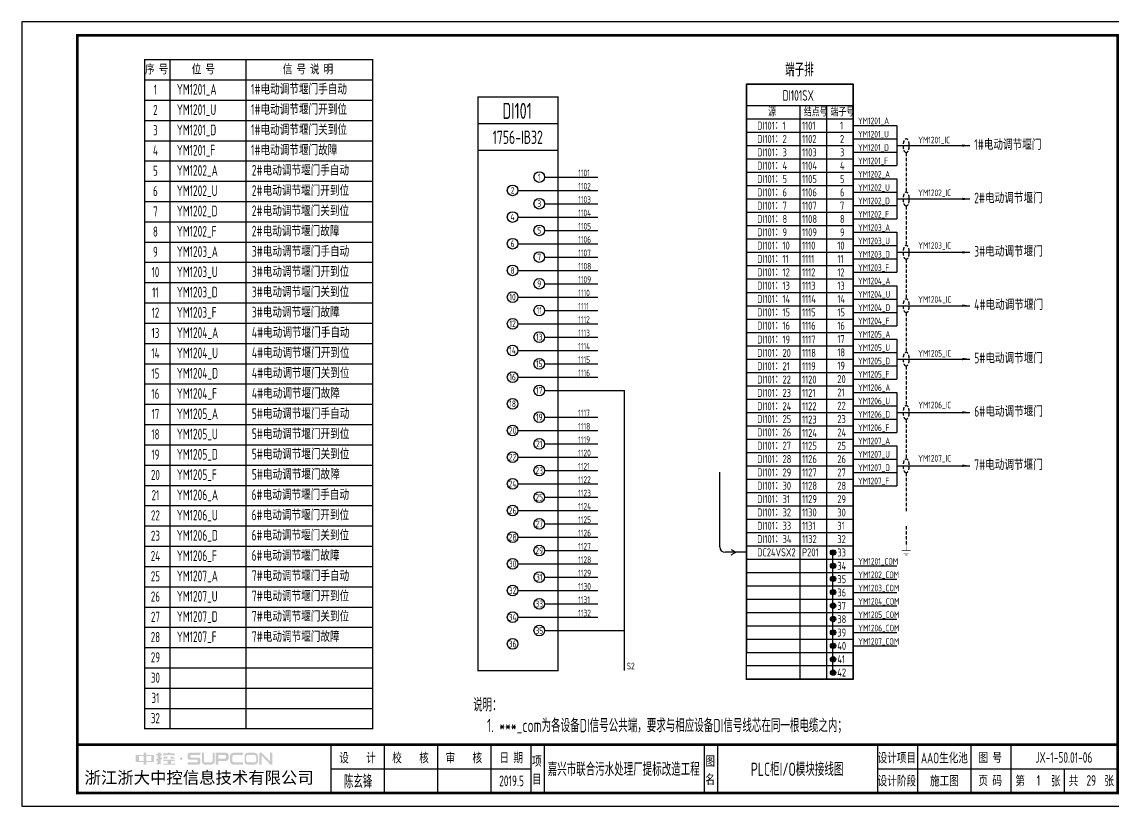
# Model space of a CAD drawing. Header units: millimetres. Extents: x 30557 to 235556, y -116603 to -73383.
# Drawn here: x 38873 to 42964, y -79651 to -76711 of the extents above; entities that cross this region are included whole.
import ezdxf
from ezdxf.enums import TextEntityAlignment as Align

# ---------------------------------------------------------------- set-up
doc = ezdxf.new("R2010")
doc.units = ezdxf.units.MM
doc.linetypes.add('DASHED2', pattern=[0.375, 0.25, -0.125])
doc.layers.add('1', color=3, linetype='Continuous')
doc.layers.add('符号层', color=3, linetype='Continuous')
doc.layers.add('_Drawing', color=7, linetype='Continuous', lineweight=25)
doc.styles.add('supcon', font='sceie.shx', dxfattribs={"width": 0.75, "height": 40, "bigfont": 'sceic.shx'})
doc.styles.add('Title', font='', dxfattribs={"height": 45})
doc.styles.get('Title').set_extended_font_data('SimHei')

# ---------------------------------------------------------------- blocks, each defined once
blk = doc.blocks.new('中控·SUPCON')
at = {"linetype": 'Continuous'}
h = blk.add_hatch(color=2, dxfattribs=at)
h.dxf.hatch_style = 1
h.paths.add_polyline_path([(34, 33), (20, 33), (20, 37), (15, 37), (15, 36), (15, 33), (0, 33), (0, 20), (13, 20), (15, 20), (15, 15), (20, 15), (20, 20), (22, 20), (34, 20)])
h.paths.add_polyline_path([(20, 30), (20, 31), (29, 31), (29, 22), (20, 22)], flags=16)
h.paths.add_polyline_path([(15, 30), (15, 22), (6, 22), (6, 31), (15, 31)], flags=16)
h.paths.add_polyline_path([(47, 32), (49, 32), (49, 35), (47, 35), (47, 37), (41, 37), (41, 35), (38, 35), (38, 32), (41, 32), (41, 25.8), (38, 25), (38, 22), (41, 22.8), (41, 18.3), (39, 17), (39, 15), (47, 16), (47, 24.5), (49, 25), (49, 28), (47, 27.5)])
h.paths.add_polyline_path([(61, 30), (55, 30), (52, 28), (52, 26), (58, 26)])
h.paths.add_polyline_path([(73, 28), (71, 28), (70, 30), (64, 30), (66, 26), (73, 26)])
h.paths.add_polyline_path([(73, 36), (64.6, 36), (64.6, 37), (60.4, 37), (60.4, 36), (52, 36), (52, 32), (56.8, 32), (56.8, 33.1), (68.2, 33.1), (68.2, 32), (73, 32)])
h.paths.add_polyline_path([(66, 22), (73, 22), (73, 24), (52, 24), (52, 22), (60, 22), (60, 17), (52, 17), (52, 15), (74, 15), (74, 17), (66, 17)])
h.paths.add_polyline_path([(82.7, 26.1, 1), (87.6, 26.1, 1)])
h.paths.add_polyline_path([(118, 28), (103.5, 28, -0.414214), (102.5, 29), (102.5, 32, -0.414214), (103.5, 33), (121, 33), (121, 37), (100.5, 37, 0.414214), (97.5, 34), (97.5, 27, 0.414214), (100.5, 24), (115, 24, -0.414214), (116, 23), (116, 20, -0.414214), (115, 19), (97.5, 19), (97.5, 15), (118, 15, 0.414214), (121, 18), (121, 25, 0.414214)])
h.paths.add_polyline_path([(128, 37), (124, 37), (124, 36), (124, 21, 0.414214), (130, 15), (142, 15, 0.414214), (148, 21), (148, 37), (144, 37), (144, 22, -0.414214), (141, 19), (131, 19, -0.414214), (128, 22)])
h.paths.add_polyline_path([(174, 26), (174, 33, 0.414214), (170, 37), (150, 37), (150, 36), (150, 15), (155, 15), (155, 22), (170, 22, 0.414214)])
h.paths.add_polyline_path([(167, 26), (155, 26), (155, 33), (167, 33, -0.414214), (169, 31), (169, 28, -0.414214)], flags=16)
h.paths.add_polyline_path([(201, 19), (185, 19, -0.414214), (181, 23), (181, 29, -0.414214), (185, 33), (201, 33), (201, 37), (183, 37, 0.414214), (177, 31), (177, 21, 0.414214), (183, 15), (201, 15)])
h.paths.add_polyline_path([(229, 21), (229, 31, 0.414214), (223, 37), (210, 37, 0.414214), (204, 31), (204, 21, 0.414214), (210, 15), (223, 15, 0.414214)])
h.paths.add_polyline_path([(207, 23), (207, 29, -0.414214), (211, 33), (222, 33, -0.414214), (226, 29), (226, 23, -0.414214), (222, 19), (211, 19, -0.414214)], flags=16)
h.paths.add_polyline_path([(236, 32.1), (252, 15), (256, 15), (256, 37), (252, 37), (252, 21), (236, 37), (232, 37), (232, 36), (232, 15), (236, 15)])
h = blk.add_hatch(color=2, dxfattribs=at)
h.dxf.hatch_style = 1
h.paths.add_polyline_path([(34, 33), (20, 33), (20, 37), (15, 37), (15, 36), (15, 33), (0, 33), (0, 20), (13, 20), (15, 20), (15, 15), (20, 15), (20, 20), (22, 20), (34, 20)])
h.paths.add_polyline_path([(20, 30), (20, 31), (29, 31), (29, 22), (20, 22)], flags=16)
h.paths.add_polyline_path([(15, 30), (15, 22), (6, 22), (6, 31), (15, 31)], flags=16)
h.paths.add_polyline_path([(47, 32), (49, 32), (49, 35), (47, 35), (47, 37), (41, 37), (41, 35), (38, 35), (38, 32), (41, 32), (41, 25.8), (38, 25), (38, 22), (41, 22.8), (41, 18.3), (39, 17), (39, 15), (47, 16), (47, 24.5), (49, 25), (49, 28), (47, 27.5)])
h.paths.add_polyline_path([(61, 30), (55, 30), (52, 28), (52, 26), (58, 26)])
h.paths.add_polyline_path([(73, 28), (71, 28), (70, 30), (64, 30), (66, 26), (73, 26)])
h.paths.add_polyline_path([(73, 36), (64.6, 36), (64.6, 37), (60.4, 37), (60.4, 36), (52, 36), (52, 32), (56.8, 32), (56.8, 33.1), (68.2, 33.1), (68.2, 32), (73, 32)])
h.paths.add_polyline_path([(66, 22), (73, 22), (73, 24), (52, 24), (52, 22), (60, 22), (60, 17), (52, 17), (52, 15), (74, 15), (74, 17), (66, 17)])
h.paths.add_polyline_path([(82.7, 26.1, 1), (87.6, 26.1, 1)])
h.paths.add_polyline_path([(118, 28), (103.5, 28, -0.414214), (102.5, 29), (102.5, 32, -0.414214), (103.5, 33), (121, 33), (121, 37), (100.5, 37, 0.414214), (97.5, 34), (97.5, 27, 0.414214), (100.5, 24), (115, 24, -0.414214), (116, 23), (116, 20, -0.414214), (115, 19), (97.5, 19), (97.5, 15), (118, 15, 0.414214), (121, 18), (121, 25, 0.414214)])
h.paths.add_polyline_path([(128, 37), (124, 37), (124, 36), (124, 21, 0.414214), (130, 15), (142, 15, 0.414214), (148, 21), (148, 37), (144, 37), (144, 22, -0.414214), (141, 19), (131, 19, -0.414214), (128, 22)])
h.paths.add_polyline_path([(174, 26), (174, 33, 0.414214), (170, 37), (150, 37), (150, 36), (150, 15), (155, 15), (155, 22), (170, 22, 0.414214)])
h.paths.add_polyline_path([(167, 26), (155, 26), (155, 33), (167, 33, -0.414214), (169, 31), (169, 28, -0.414214)], flags=16)
h.paths.add_polyline_path([(201, 19), (185, 19, -0.414214), (181, 23), (181, 29, -0.414214), (185, 33), (201, 33), (201, 37), (183, 37, 0.414214), (177, 31), (177, 21, 0.414214), (183, 15), (201, 15)])
h.paths.add_polyline_path([(229, 21), (229, 31, 0.414214), (223, 37), (210, 37, 0.414214), (204, 31), (204, 21, 0.414214), (210, 15), (223, 15, 0.414214)])
h.paths.add_polyline_path([(207, 23), (207, 29, -0.414214), (211, 33), (222, 33, -0.414214), (226, 29), (226, 23, -0.414214), (222, 19), (211, 19, -0.414214)], flags=16)
h.paths.add_polyline_path([(236, 32.1), (252, 15), (256, 15), (256, 37), (252, 37), (252, 21), (236, 37), (232, 37), (232, 36), (232, 15), (236, 15)])
h = blk.add_hatch(color=2, dxfattribs=at)
h.dxf.hatch_style = 1
h.paths.add_polyline_path([(34, 33), (20, 33), (20, 37), (15, 37), (15, 36), (15, 33), (0, 33), (0, 20), (13, 20), (15, 20), (15, 15), (20, 15), (20, 20), (22, 20), (34, 20)])
h.paths.add_polyline_path([(20, 30), (20, 31), (29, 31), (29, 22), (20, 22)], flags=16)
h.paths.add_polyline_path([(15, 30), (15, 22), (6, 22), (6, 31), (15, 31)], flags=16)
h.paths.add_polyline_path([(47, 32), (49, 32), (49, 35), (47, 35), (47, 37), (41, 37), (41, 35), (38, 35), (38, 32), (41, 32), (41, 25.8), (38, 25), (38, 22), (41, 22.8), (41, 18.3), (39, 17), (39, 15), (47, 16), (47, 24.5), (49, 25), (49, 28), (47, 27.5)])
h.paths.add_polyline_path([(61, 30), (55, 30), (52, 28), (52, 26), (58, 26)])
h.paths.add_polyline_path([(73, 28), (71, 28), (70, 30), (64, 30), (66, 26), (73, 26)])
h.paths.add_polyline_path([(73, 36), (64.6, 36), (64.6, 37), (60.4, 37), (60.4, 36), (52, 36), (52, 32), (56.8, 32), (56.8, 33.1), (68.2, 33.1), (68.2, 32), (73, 32)])
h.paths.add_polyline_path([(66, 22), (73, 22), (73, 24), (52, 24), (52, 22), (60, 22), (60, 17), (52, 17), (52, 15), (74, 15), (74, 17), (66, 17)])
h.paths.add_polyline_path([(82.7, 26.1, 1), (87.6, 26.1, 1)])
h.paths.add_polyline_path([(118, 28), (103.5, 28, -0.414214), (102.5, 29), (102.5, 32, -0.414214), (103.5, 33), (121, 33), (121, 37), (100.5, 37, 0.414214), (97.5, 34), (97.5, 27, 0.414214), (100.5, 24), (115, 24, -0.414214), (116, 23), (116, 20, -0.414214), (115, 19), (97.5, 19), (97.5, 15), (118, 15, 0.414214), (121, 18), (121, 25, 0.414214)])
h.paths.add_polyline_path([(128, 37), (124, 37), (124, 36), (124, 21, 0.414214), (130, 15), (142, 15, 0.414214), (148, 21), (148, 37), (144, 37), (144, 22, -0.414214), (141, 19), (131, 19, -0.414214), (128, 22)])
h.paths.add_polyline_path([(174, 26), (174, 33, 0.414214), (170, 37), (150, 37), (150, 36), (150, 15), (155, 15), (155, 22), (170, 22, 0.414214)])
h.paths.add_polyline_path([(167, 26), (155, 26), (155, 33), (167, 33, -0.414214), (169, 31), (169, 28, -0.414214)], flags=16)
h.paths.add_polyline_path([(201, 19), (185, 19, -0.414214), (181, 23), (181, 29, -0.414214), (185, 33), (201, 33), (201, 37), (183, 37, 0.414214), (177, 31), (177, 21, 0.414214), (183, 15), (201, 15)])
h.paths.add_polyline_path([(229, 21), (229, 31, 0.414214), (223, 37), (210, 37, 0.414214), (204, 31), (204, 21, 0.414214), (210, 15), (223, 15, 0.414214)])
h.paths.add_polyline_path([(207, 23), (207, 29, -0.414214), (211, 33), (222, 33, -0.414214), (226, 29), (226, 23, -0.414214), (222, 19), (211, 19, -0.414214)], flags=16)
h.paths.add_polyline_path([(236, 32.1), (252, 15), (256, 15), (256, 37), (252, 37), (252, 21), (236, 37), (232, 37), (232, 36), (232, 15), (236, 15)])
h = blk.add_hatch(color=2, dxfattribs=at)
h.dxf.hatch_style = 1
h.paths.add_polyline_path([(34, 33), (20, 33), (20, 37), (15, 37), (15, 36), (15, 33), (0, 33), (0, 20), (13, 20), (15, 20), (15, 15), (20, 15), (20, 20), (22, 20), (34, 20)])
h.paths.add_polyline_path([(20, 30), (20, 31), (29, 31), (29, 22), (20, 22)], flags=16)
h.paths.add_polyline_path([(15, 30), (15, 22), (6, 22), (6, 31), (15, 31)], flags=16)
h.paths.add_polyline_path([(47, 32), (49, 32), (49, 35), (47, 35), (47, 37), (41, 37), (41, 35), (38, 35), (38, 32), (41, 32), (41, 25.8), (38, 25), (38, 22), (41, 22.8), (41, 18.3), (39, 17), (39, 15), (47, 16), (47, 24.5), (49, 25), (49, 28), (47, 27.5)])
h.paths.add_polyline_path([(61, 30), (55, 30), (52, 28), (52, 26), (58, 26)])
h.paths.add_polyline_path([(73, 28), (71, 28), (70, 30), (64, 30), (66, 26), (73, 26)])
h.paths.add_polyline_path([(73, 36), (64.6, 36), (64.6, 37), (60.4, 37), (60.4, 36), (52, 36), (52, 32), (56.8, 32), (56.8, 33.1), (68.2, 33.1), (68.2, 32), (73, 32)])
h.paths.add_polyline_path([(66, 22), (73, 22), (73, 24), (52, 24), (52, 22), (60, 22), (60, 17), (52, 17), (52, 15), (74, 15), (74, 17), (66, 17)])
h.paths.add_polyline_path([(82.7, 26.1, 1), (87.6, 26.1, 1)])
h.paths.add_polyline_path([(118, 28), (103.5, 28, -0.414214), (102.5, 29), (102.5, 32, -0.414214), (103.5, 33), (121, 33), (121, 37), (100.5, 37, 0.414214), (97.5, 34), (97.5, 27, 0.414214), (100.5, 24), (115, 24, -0.414214), (116, 23), (116, 20, -0.414214), (115, 19), (97.5, 19), (97.5, 15), (118, 15, 0.414214), (121, 18), (121, 25, 0.414214)])
h.paths.add_polyline_path([(128, 37), (124, 37), (124, 36), (124, 21, 0.414214), (130, 15), (142, 15, 0.414214), (148, 21), (148, 37), (144, 37), (144, 22, -0.414214), (141, 19), (131, 19, -0.414214), (128, 22)])
h.paths.add_polyline_path([(174, 26), (174, 33, 0.414214), (170, 37), (150, 37), (150, 36), (150, 15), (155, 15), (155, 22), (170, 22, 0.414214)])
h.paths.add_polyline_path([(167, 26), (155, 26), (155, 33), (167, 33, -0.414214), (169, 31), (169, 28, -0.414214)], flags=16)
h.paths.add_polyline_path([(201, 19), (185, 19, -0.414214), (181, 23), (181, 29, -0.414214), (185, 33), (201, 33), (201, 37), (183, 37, 0.414214), (177, 31), (177, 21, 0.414214), (183, 15), (201, 15)])
h.paths.add_polyline_path([(229, 21), (229, 31, 0.414214), (223, 37), (210, 37, 0.414214), (204, 31), (204, 21, 0.414214), (210, 15), (223, 15, 0.414214)])
h.paths.add_polyline_path([(207, 23), (207, 29, -0.414214), (211, 33), (222, 33, -0.414214), (226, 29), (226, 23, -0.414214), (222, 19), (211, 19, -0.414214)], flags=16)
h.paths.add_polyline_path([(236, 32.1), (252, 15), (256, 15), (256, 37), (252, 37), (252, 21), (236, 37), (232, 37), (232, 36), (232, 15), (236, 15)])
h = blk.add_hatch(color=2, dxfattribs=at)
h.dxf.hatch_style = 1
h.paths.add_polyline_path([(34, 33), (20, 33), (20, 37), (15, 37), (15, 36), (15, 33), (0, 33), (0, 20), (13, 20), (15, 20), (15, 15), (20, 15), (20, 20), (22, 20), (34, 20)])
h.paths.add_polyline_path([(20, 30), (20, 31), (29, 31), (29, 22), (20, 22)], flags=16)
h.paths.add_polyline_path([(15, 30), (15, 22), (6, 22), (6, 31), (15, 31)], flags=16)
h.paths.add_polyline_path([(47, 32), (49, 32), (49, 35), (47, 35), (47, 37), (41, 37), (41, 35), (38, 35), (38, 32), (41, 32), (41, 25.8), (38, 25), (38, 22), (41, 22.8), (41, 18.3), (39, 17), (39, 15), (47, 16), (47, 24.5), (49, 25), (49, 28), (47, 27.5)])
h.paths.add_polyline_path([(61, 30), (55, 30), (52, 28), (52, 26), (58, 26)])
h.paths.add_polyline_path([(73, 28), (71, 28), (70, 30), (64, 30), (66, 26), (73, 26)])
h.paths.add_polyline_path([(73, 36), (64.6, 36), (64.6, 37), (60.4, 37), (60.4, 36), (52, 36), (52, 32), (56.8, 32), (56.8, 33.1), (68.2, 33.1), (68.2, 32), (73, 32)])
h.paths.add_polyline_path([(66, 22), (73, 22), (73, 24), (52, 24), (52, 22), (60, 22), (60, 17), (52, 17), (52, 15), (74, 15), (74, 17), (66, 17)])
h.paths.add_polyline_path([(82.7, 26.1, 1), (87.6, 26.1, 1)])
h.paths.add_polyline_path([(118, 28), (103.5, 28, -0.414214), (102.5, 29), (102.5, 32, -0.414214), (103.5, 33), (121, 33), (121, 37), (100.5, 37, 0.414214), (97.5, 34), (97.5, 27, 0.414214), (100.5, 24), (115, 24, -0.414214), (116, 23), (116, 20, -0.414214), (115, 19), (97.5, 19), (97.5, 15), (118, 15, 0.414214), (121, 18), (121, 25, 0.414214)])
h.paths.add_polyline_path([(128, 37), (124, 37), (124, 36), (124, 21, 0.414214), (130, 15), (142, 15, 0.414214), (148, 21), (148, 37), (144, 37), (144, 22, -0.414214), (141, 19), (131, 19, -0.414214), (128, 22)])
h.paths.add_polyline_path([(174, 26), (174, 33, 0.414214), (170, 37), (150, 37), (150, 36), (150, 15), (155, 15), (155, 22), (170, 22, 0.414214)])
h.paths.add_polyline_path([(167, 26), (155, 26), (155, 33), (167, 33, -0.414214), (169, 31), (169, 28, -0.414214)], flags=16)
h.paths.add_polyline_path([(201, 19), (185, 19, -0.414214), (181, 23), (181, 29, -0.414214), (185, 33), (201, 33), (201, 37), (183, 37, 0.414214), (177, 31), (177, 21, 0.414214), (183, 15), (201, 15)])
h.paths.add_polyline_path([(229, 21), (229, 31, 0.414214), (223, 37), (210, 37, 0.414214), (204, 31), (204, 21, 0.414214), (210, 15), (223, 15, 0.414214)])
h.paths.add_polyline_path([(207, 23), (207, 29, -0.414214), (211, 33), (222, 33, -0.414214), (226, 29), (226, 23, -0.414214), (222, 19), (211, 19, -0.414214)], flags=16)
h.paths.add_polyline_path([(236, 32.1), (252, 15), (256, 15), (256, 37), (252, 37), (252, 21), (236, 37), (232, 37), (232, 36), (232, 15), (236, 15)])
h = blk.add_hatch(color=2, dxfattribs=at)
h.dxf.hatch_style = 1
h.paths.add_polyline_path([(34, 33), (20, 33), (20, 37), (15, 37), (15, 36), (15, 33), (0, 33), (0, 20), (13, 20), (15, 20), (15, 15), (20, 15), (20, 20), (22, 20), (34, 20)])
h.paths.add_polyline_path([(20, 30), (20, 31), (29, 31), (29, 22), (20, 22)], flags=16)
h.paths.add_polyline_path([(15, 30), (15, 22), (6, 22), (6, 31), (15, 31)], flags=16)
h.paths.add_polyline_path([(47, 32), (49, 32), (49, 35), (47, 35), (47, 37), (41, 37), (41, 35), (38, 35), (38, 32), (41, 32), (41, 25.8), (38, 25), (38, 22), (41, 22.8), (41, 18.3), (39, 17), (39, 15), (47, 16), (47, 24.5), (49, 25), (49, 28), (47, 27.5)])
h.paths.add_polyline_path([(61, 30), (55, 30), (52, 28), (52, 26), (58, 26)])
h.paths.add_polyline_path([(73, 28), (71, 28), (70, 30), (64, 30), (66, 26), (73, 26)])
h.paths.add_polyline_path([(73, 36), (64.6, 36), (64.6, 37), (60.4, 37), (60.4, 36), (52, 36), (52, 32), (56.8, 32), (56.8, 33.1), (68.2, 33.1), (68.2, 32), (73, 32)])
h.paths.add_polyline_path([(66, 22), (73, 22), (73, 24), (52, 24), (52, 22), (60, 22), (60, 17), (52, 17), (52, 15), (74, 15), (74, 17), (66, 17)])
h.paths.add_polyline_path([(82.7, 26.1, 1), (87.6, 26.1, 1)])
h.paths.add_polyline_path([(118, 28), (103.5, 28, -0.414214), (102.5, 29), (102.5, 32, -0.414214), (103.5, 33), (121, 33), (121, 37), (100.5, 37, 0.414214), (97.5, 34), (97.5, 27, 0.414214), (100.5, 24), (115, 24, -0.414214), (116, 23), (116, 20, -0.414214), (115, 19), (97.5, 19), (97.5, 15), (118, 15, 0.414214), (121, 18), (121, 25, 0.414214)])
h.paths.add_polyline_path([(128, 37), (124, 37), (124, 36), (124, 21, 0.414214), (130, 15), (142, 15, 0.414214), (148, 21), (148, 37), (144, 37), (144, 22, -0.414214), (141, 19), (131, 19, -0.414214), (128, 22)])
h.paths.add_polyline_path([(174, 26), (174, 33, 0.414214), (170, 37), (150, 37), (150, 36), (150, 15), (155, 15), (155, 22), (170, 22, 0.414214)])
h.paths.add_polyline_path([(167, 26), (155, 26), (155, 33), (167, 33, -0.414214), (169, 31), (169, 28, -0.414214)], flags=16)
h.paths.add_polyline_path([(201, 19), (185, 19, -0.414214), (181, 23), (181, 29, -0.414214), (185, 33), (201, 33), (201, 37), (183, 37, 0.414214), (177, 31), (177, 21, 0.414214), (183, 15), (201, 15)])
h.paths.add_polyline_path([(229, 21), (229, 31, 0.414214), (223, 37), (210, 37, 0.414214), (204, 31), (204, 21, 0.414214), (210, 15), (223, 15, 0.414214)])
h.paths.add_polyline_path([(207, 23), (207, 29, -0.414214), (211, 33), (222, 33, -0.414214), (226, 29), (226, 23, -0.414214), (222, 19), (211, 19, -0.414214)], flags=16)
h.paths.add_polyline_path([(236, 32.1), (252, 15), (256, 15), (256, 37), (252, 37), (252, 21), (236, 37), (232, 37), (232, 36), (232, 15), (236, 15)])
blk = doc.blocks.new('supcon图框')
at = {"linetype": 'Continuous'}
for p, q in [((6145.7, 4361.7), (1987.7, 4361.7)), ((1987.7, 4361.7), (1987.7, 1421.7)), ((1987.7, 1421.7), (6145.7, 1421.7))]:
    blk.add_line(p, q, dxfattribs=at)
for p, q in [((3145.7, 1651.7), (3145.7, 1471.7)), ((3345.7, 1651.7), (3345.7, 1471.7)), ((3545.7, 1651.7), (3545.7, 1471.7)), ((3745.7, 1651.7), (3745.7, 1471.7)), ((3895.7, 1651.7), (3895.7, 1471.7)), ((3945.7, 1651.7), (3945.7, 1471.7)), ((4545.7, 1651.7), (4545.7, 1471.7)), ((4595.7, 1651.7), (4595.7, 1471.7)), ((5195.7, 1651.7), (5195.7, 1471.7)), ((5345.7, 1651.7), (5345.7, 1471.7)), ((5545.7, 1651.7), (5545.7, 1471.7)), ((5695.7, 1651.7), (5695.7, 1471.7)), ((3145.7, 1561.7), (3895.7, 1561.7)), ((5195.7, 1561.7), (6095.7, 1561.7)), ((5895.7, 1561.7), (5895.7, 1471.7))]:
    blk.add_line(p, q)
at = {"linetype": 'Continuous', "const_width": 10}
blk.add_lwpolyline([(2195.7, 4311.7), (6095.7, 4311.7), (6095.7, 1471.7), (2195.7, 1471.7)], close=True, dxfattribs=at)
blk.add_lwpolyline([(2195.7, 1651.7), (6095.7, 1651.7)], dxfattribs=at)
at = {"linetype": 'Continuous', "xscale": 2, "yscale": 2, "zscale": 2}
blk.add_blockref('中控·SUPCON', (2414.6, 1547.7), dxfattribs=at)
at = {"style": 'supcon', "width": 0.75}
for s, p in [('设    计', (3246.2, 1604.2)), ('校    核', (3444.8, 1604.2)), ('审    核', (3644.5, 1604.2)), ('日 期', (3822.5, 1604.2)), ('项', (3918.2, 1590.7)), ('图', (4568.2, 1590.7)), ('设计项目', (5268, 1604.2)), ('图 号', (5618, 1604.2)), ('目', (3918.2, 1522.9)), ('名', (4568.2, 1522.9)), ('设计阶段', (5268, 1518.1)), ('施工图', (5446.5, 1518.1)), ('页 码', (5618, 1518.1)), ('第      张', (5797, 1518.1)), ('共      张', (5997, 1518.1))]:
    blk.add_text(s, height=40, dxfattribs=at).set_placement(p, align=Align.MIDDLE)
at = {"style": 'Title'}
blk.add_text('浙江浙大中控信息技术有限公司', height=45, dxfattribs=at).set_placement((2222.8, 1506.2))
blk = doc.blocks.new('DI端子_42')
at = {"lineweight": -3}
h = blk.add_hatch(color=256, dxfattribs=at)
h.dxf.hatch_style = 1
h.paths.add_polyline_path([(10680.5, 453.6, 1), (10660.5, 453.6, 1)])
h = blk.add_hatch(color=256, dxfattribs=at)
h.dxf.hatch_style = 1
h.paths.add_polyline_path([(10680.5, 403.6, 1), (10660.5, 403.6, 1)])
h = blk.add_hatch(color=256, dxfattribs=at)
h.dxf.hatch_style = 1
h.paths.add_polyline_path([(10680.5, 354.9, 1), (10660.5, 354.9, 1)])
h = blk.add_hatch(color=256, dxfattribs=at)
h.dxf.hatch_style = 1
h.paths.add_polyline_path([(10680.5, 304.9, 1), (10660.5, 304.9, 1)])
h = blk.add_hatch(color=256, dxfattribs=at)
h.dxf.hatch_style = 1
h.paths.add_polyline_path([(10680.5, 254.2, 1), (10660.5, 254.2, 1)])
h = blk.add_hatch(color=256, dxfattribs=at)
h.dxf.hatch_style = 1
h.paths.add_polyline_path([(10680.5, 204.2, 1), (10660.5, 204.2, 1)])
h = blk.add_hatch(color=256, dxfattribs=at)
h.dxf.hatch_style = 1
h.paths.add_polyline_path([(10680.5, 153.8, 1), (10660.5, 153.8, 1)])
h = blk.add_hatch(color=256, dxfattribs=at)
h.dxf.hatch_style = 1
h.paths.add_polyline_path([(10680.5, 103.8, 1), (10660.5, 103.8, 1)])
h = blk.add_hatch(color=256, dxfattribs=at)
h.dxf.hatch_style = 1
h.paths.add_polyline_path([(10680.5, 53.5, 1), (10660.5, 53.5, 1)])
h = blk.add_hatch(color=256, dxfattribs=at)
h.dxf.hatch_style = 1
h.paths.add_polyline_path([(10680.5, 3.5, 1), (10660.5, 3.5, 1)])
for p, q in [((10345.5, 2208.8), (10345.5, 78.8)), ((10745.5, 2208.8), (10345.5, 2208.8)), ((10745.5, 78.8), (10745.5, 2208.8)), ((10545.5, 2128.8), (10545.5, 78.8)), ((10645.5, 2128.8), (10645.5, 78.8)), ((10345.5, 2078.8), (10745.5, 2078.8)), ((10345.5, 2028.8), (10745.5, 2028.8)), ((10345.5, 1978.8), (10745.5, 1978.8)), ((10345.5, 1928.8), (10745.5, 1928.8)), ((10345.5, 1878.8), (10745.5, 1878.8)), ((10345.5, 1828.8), (10745.5, 1828.8)), ((10345.5, 1778.8), (10745.5, 1778.8)), ((10345.5, 1728.8), (10745.5, 1728.8)), ((10345.5, 1678.8), (10745.5, 1678.8)), ((10345.5, 1628.8), (10745.5, 1628.8)), ((10345.5, 1578.8), (10745.5, 1578.8)), ((10345.5, 1528.8), (10745.5, 1528.8)), ((10345.5, 1478.8), (10745.5, 1478.8)), ((10345.5, 1428.8), (10745.5, 1428.8)), ((10345.5, 1378.8), (10745.5, 1378.8)), ((10345.5, 1328.8), (10745.5, 1328.8)), ((10345.5, 1278.8), (10745.5, 1278.8)), ((10345.5, 1228.8), (10745.5, 1228.8)), ((10345.5, 1178.8), (10745.5, 1178.8)), ((10345.5, 1128.8), (10745.5, 1128.8)), ((10345.5, 1078.8), (10745.5, 1078.8)), ((10345.5, 1028.8), (10745.5, 1028.8)), ((10345.5, 978.8), (10745.5, 978.8)), ((10345.5, 928.8), (10745.5, 928.8)), ((10345.5, 878.8), (10745.5, 878.8)), ((10345.5, 828.8), (10745.5, 828.8)), ((10345.5, 778.8), (10745.5, 778.8)), ((10345.5, 728.8), (10745.5, 728.8)), ((10345.5, 678.8), (10745.5, 678.8)), ((10345.5, 628.8), (10745.5, 628.8)), ((10345.5, 578.8), (10745.5, 578.8)), ((10345.5, 528.8), (10745.5, 528.8)), ((10345.5, 478.8), (10745.5, 478.8)), ((10345.5, 428.8), (10745.5, 428.8)), ((10345.5, 378.8), (10745.5, 378.8)), ((10345.5, 328.8), (10745.5, 328.8)), ((10345.5, 278.8), (10745.5, 278.8)), ((10345.5, 228.8), (10745.5, 228.8)), ((10345.5, 178.8), (10745.5, 178.8)), ((10345.5, 128.8), (10745.5, 128.8))]:
    blk.add_line(p, q, dxfattribs=at)
for p, q in [((10345.5, 2208.8), (10745.5, 2208.8)), ((10345.5, -21.2), (10345.5, 2208.8)), ((10745.5, 2208.8), (10745.5, -21.2)), ((10670, 2.9), (10670, 454.3)), ((10345.5, 78.8), (10745.5, 78.8)), ((10345.5, 28.8), (10345.5, 78.8)), ((10545.5, 78.8), (10545.5, -21.2)), ((10645.5, 78.8), (10645.5, -21.2)), ((10745.5, 78.8), (10745.5, 28.8)), ((10745.5, 28.8), (10345.5, 28.8)), ((10345.5, -21.2), (10345.5, 28.8)), ((10745.5, 28.8), (10745.5, -21.2)), ((10745.5, -21.2), (10345.5, -21.2)), ((10745.5, -21.2), (10345.5, -21.2))]:
    blk.add_line(p, q)
at = {"const_width": 5}
blk.add_lwpolyline([(10345.5, 2208.8), (10745.5, 2208.8), (10745.5, -21.2), (10345.5, -21.2), (10345.5, 2208.8)], dxfattribs=at)
at = {"lineweight": -3, "const_width": 5}
blk.add_lwpolyline([(10345.5, 2128.8), (10745.5, 2128.8)], dxfattribs=at)
at = {"lineweight": -3}
for centre in [(10670.5, 453.6), (10670.5, 403.6), (10670.5, 354.9), (10670.5, 304.9), (10670.5, 254.2), (10670.5, 204.2), (10670.5, 153.8), (10670.5, 103.8), (10670.5, 53.5), (10670.5, 3.5)]:
    blk.add_circle(centre, 10, dxfattribs=at)
at = {"color": 7, "style": 'supcon', "width": 0.75}
for s, p in [('源', (10427.3, 2088.6)), ('结点号', (10561.2, 2088.6)), ('端子号', (10661.2, 2088.6)), ('1', (10696.4, 2038.6)), ('2', (10696.4, 1988.6)), ('3', (10696.4, 1938.6)), ('4', (10696.4, 1888.6)), ('5', (10696.4, 1838.6)), ('6', (10696.4, 1788.6)), ('7', (10696.4, 1738.6)), ('8', (10696.4, 1688.6)), ('9', (10696.4, 1638.6)), ('10', (10686.4, 1588.6)), ('11', (10686.4, 1538.6)), ('12', (10686.4, 1488.6)), ('13', (10686.4, 1438.6)), ('14', (10686.4, 1388.6)), ('15', (10686.4, 1338.6)), ('16', (10686.4, 1288.6)), ('17', (10686.4, 1238.6)), ('18', (10686.4, 1188.6)), ('19', (10686.4, 1138.6)), ('20', (10686.4, 1088.6)), ('21', (10686.4, 1038.6)), ('22', (10686.4, 988.6)), ('23', (10686.4, 938.6)), ('24', (10686.4, 888.6)), ('25', (10686.4, 838.6)), ('26', (10686.4, 788.6)), ('27', (10686.4, 738.6)), ('28', (10686.4, 688.6)), ('29', (10686.4, 638.6)), ('30', (10686.4, 588.6)), ('31', (10686.4, 538.6)), ('32', (10686.4, 488.6)), ('33', (10686.4, 438.6)), ('34', (10686.4, 388.6)), ('35', (10686.4, 338.6)), ('36', (10686.4, 288.6)), ('37', (10686.4, 238.6)), ('38', (10686.4, 188.6)), ('39', (10686.4, 138.6)), ('40', (10686.4, 88.6)), ('41', (10686.4, 38.6)), ('42', (10686.4, -11.2))]:
    blk.add_text(s, height=30, dxfattribs=at).set_placement(p)
blk = doc.blocks.new('1756-IB32')
at = {"linetype": 'Continuous'}
for p, q in [((13409.3, 32239.5), (13609.3, 32239.5)), ((13309.3, 32189.5), (13609.3, 32189.5)), ((13409.3, 32139.5), (13609.3, 32139.5)), ((13309.3, 32089.5), (13609.3, 32089.5)), ((13409.3, 32039.5), (13609.3, 32039.5)), ((13309.3, 31989.5), (13609.3, 31989.5)), ((13409.3, 31939.5), (13609.3, 31939.5)), ((13309.3, 31889.5), (13609.3, 31889.5)), ((13409.3, 31839.5), (13609.3, 31839.5)), ((13309.3, 31789.5), (13609.3, 31789.5)), ((13409.3, 31739.5), (13609.3, 31739.5)), ((13309.3, 31689.5), (13609.3, 31689.5)), ((13409.3, 31639.5), (13609.3, 31639.5)), ((13309.3, 31589.5), (13609.3, 31589.5)), ((13409.3, 31539.5), (13609.3, 31539.5)), ((13309.3, 31489.5), (13609.3, 31489.5)), ((13409.3, 31339.5), (13609.3, 31339.5)), ((13309.3, 31289.5), (13609.3, 31289.5)), ((13409.3, 31239.5), (13609.3, 31239.5)), ((13309.3, 31189.5), (13609.3, 31189.5)), ((13409.3, 31139.5), (13609.3, 31139.5)), ((13309.3, 31089.5), (13609.3, 31089.5)), ((13409.3, 31039.5), (13609.3, 31039.5)), ((13309.3, 30989.5), (13609.3, 30989.5)), ((13409.3, 30939.5), (13609.3, 30939.5)), ((13309.3, 30889.5), (13609.3, 30889.5)), ((13409.3, 30839.5), (13609.3, 30839.5)), ((13309.3, 30789.5), (13609.3, 30789.5)), ((13409.3, 30739.5), (13609.3, 30739.5)), ((13309.3, 30689.5), (13609.3, 30689.5)), ((13409.3, 30639.5), (13609.3, 30639.5)), ((13309.3, 30589.5), (13609.3, 30589.5))]:
    blk.add_line(p, q, dxfattribs=at)
at = {"color": 5, "linetype": 'Continuous'}
for p, q in [((13409.3, 31439.5), (13709.3, 31439.5)), ((13709.3, 30389.5), (13709.3, 31439.5)), ((13409.3, 30539.5), (13709.3, 30539.5))]:
    blk.add_line(p, q, dxfattribs=at)
at = {"linetype": 'Continuous', "const_width": 5}
blk.add_lwpolyline([(13159.3, 32539.5), (13459.3, 32539.5), (13459.3, 30389.5), (13159.3, 30389.5)], close=True, dxfattribs=at)
for points in [[(13159.3, 32439.5), (13459.3, 32439.5)], [(13159.3, 32339.5), (13459.3, 32339.5)]]:
    blk.add_lwpolyline(points, dxfattribs=at)
at = {"lineweight": -3}
for centre in [(13389.3, 32239.5), (13289.3, 32189.5), (13389.3, 32139.5), (13289.3, 32089.5), (13389.3, 32039.5), (13289.3, 31989.5), (13389.3, 31939.5), (13289.3, 31889.5), (13389.3, 31839.5), (13289.3, 31789.5), (13389.3, 31739.5), (13289.3, 31689.5), (13389.3, 31639.5), (13289.3, 31589.5), (13389.3, 31539.5), (13289.3, 31489.5), (13389.3, 31439.5), (13289.3, 31389.5), (13389.3, 31339.5), (13289.3, 31289.5), (13389.3, 31239.5), (13289.3, 31189.5), (13389.3, 31139.5), (13289.3, 31089.5), (13389.3, 31039.5), (13289.3, 30989.5), (13389.3, 30939.5), (13289.3, 30889.5), (13389.3, 30839.5), (13289.3, 30789.5), (13389.3, 30739.5), (13289.3, 30689.5), (13389.3, 30639.5), (13289.3, 30589.5), (13389.3, 30539.5), (13289.3, 30489.5)]:
    blk.add_circle(centre, 20, dxfattribs=at)
at = {"color": 7, "style": 'supcon', "width": 0.75}
blk.add_text('1756-IB32', height=50, dxfattribs=at).set_placement((13308.4, 32388.6), align=Align.MIDDLE)
at = {"style": 'supcon', "width": 0.75}
for s, p in [('1', (13389.1, 32239.5)), ('2', (13289.1, 32189.5)), ('3', (13389.1, 32139.5)), ('4', (13289.1, 32089.5)), ('5', (13389.1, 32039.5)), ('6', (13289.1, 31989.5)), ('7', (13389.1, 31939.5)), ('8', (13289.1, 31889.5)), ('9', (13389.1, 31839.5)), ('10', (13289.1, 31789.5)), ('11', (13389.1, 31739.5)), ('12', (13289.1, 31689.5)), ('13', (13389.1, 31639.5)), ('14', (13289.1, 31589.5)), ('15', (13389.1, 31539.5)), ('16', (13289.1, 31489.5)), ('17', (13389.1, 31439.5)), ('18', (13289.1, 31389.5)), ('19', (13389.1, 31339.5)), ('20', (13289.1, 31289.5)), ('21', (13389.1, 31239.5)), ('22', (13289.1, 31189.5)), ('23', (13389.1, 31139.5)), ('24', (13289.1, 31089.5)), ('25', (13389.1, 31039.5)), ('26', (13289.1, 30989.5)), ('27', (13389.1, 30939.5)), ('28', (13289.1, 30889.5)), ('29', (13389.1, 30839.5)), ('30', (13289.1, 30789.5)), ('31', (13389.1, 30739.5)), ('32', (13289.1, 30689.5)), ('33', (13389.1, 30639.5)), ('34', (13289.1, 30589.5)), ('35', (13389.1, 30539.5)), ('36', (13289.1, 30489.5))]:
    blk.add_text(s, height=25, dxfattribs=at).set_placement(p, align=Align.MIDDLE)

msp = doc.modelspace()

# ---------------------------------------------------------------- linework, layer by layer
at = {"lineweight": -3}
for p, q in [((39428.1, -76852.3), (39428.1, -77612.3)), ((39713.1, -76852.3), (39713.1, -77612.3)), ((39333.1, -76928.3), (40188.1, -76928.3)), ((39333.1, -77004.3), (40188.1, -77004.3)), ((39333.1, -77080.3), (40188.1, -77080.3)), ((39333.1, -77156.3), (40188.1, -77156.3)), ((39333.1, -77232.3), (40188.1, -77232.3)), ((39333.1, -77308.3), (40188.1, -77308.3)), ((39333.1, -77384.3), (40188.1, -77384.3)), ((39333.1, -77460.3), (40188.1, -77460.3)), ((39333.1, -77536.3), (40188.1, -77536.3)), ((39333.1, -77612.3), (40188.1, -77612.3)), ((39428.1, -77612.3), (39428.1, -79360.3)), ((39713.1, -77612.3), (39713.1, -79360.3)), ((39333.1, -77688.3), (40188.1, -77688.3)), ((39333.1, -77764.3), (40188.1, -77764.3)), ((39333.1, -77840.3), (40188.1, -77840.3)), ((39333.1, -77916.3), (40188.1, -77916.3)), ((39333.1, -77992.3), (40188.1, -77992.3)), ((39333.1, -78068.3), (40188.1, -78068.3)), ((39333.1, -78144.3), (40188.1, -78144.3)), ((39333.1, -78220.3), (40188.1, -78220.3)), ((39333.1, -78296.3), (40188.1, -78296.3)), ((39333.1, -78372.3), (40188.1, -78372.3)), ((39333.1, -78448.3), (40188.1, -78448.3)), ((39333.1, -78524.3), (40188.1, -78524.3)), ((39333.1, -78600.3), (40188.1, -78600.3)), ((39333.1, -78676.3), (40188.1, -78676.3)), ((39333.1, -78752.3), (40188.1, -78752.3)), ((39333.1, -78828.3), (40188.1, -78828.3)), ((39333.1, -78904.3), (40188.1, -78904.3)), ((39333.1, -78980.3), (40188.1, -78980.3)), ((39333.1, -79056.3), (40188.1, -79056.3)), ((39333.1, -79132.3), (40188.1, -79132.3)), ((39333.1, -79208.3), (40188.1, -79208.3)), ((39333.1, -79284.3), (40188.1, -79284.3)), ((39333.1, -79360.3), (40188.1, -79360.3))]:
    msp.add_line(p, q, dxfattribs=at)
for p, q in [((41989.3, -77099.8), (42153.5, -77099.8)), ((42153.5, -77099.8), (42153.5, -77249.8)), ((41989.3, -77149.8), (42153.5, -77149.8)), ((41989.3, -77199.8), (42153.5, -77199.8)), ((42153.5, -77174.8), (42427, -77174.8)), ((41989.3, -77249.8), (42153.5, -77249.8)), ((41989.3, -77299.8), (42153.5, -77299.8)), ((42153.5, -77299.8), (42153.5, -77449.8)), ((41989.3, -77349.8), (42153.5, -77349.8)), ((41989.3, -77399.8), (42153.5, -77399.8)), ((42153.5, -77374.8), (42427, -77374.8)), ((41989.3, -77449.8), (42153.5, -77449.8)), ((41989.3, -77499.8), (42153.5, -77499.8)), ((42153.5, -77499.8), (42153.5, -77649.8)), ((41989.3, -77549.8), (42153.5, -77549.8)), ((41989.3, -77599.8), (42153.5, -77599.8)), ((42153.5, -77574.8), (42427, -77574.8)), ((41989.3, -77649.8), (42153.5, -77649.8)), ((41989.3, -77699.8), (42153.5, -77699.8)), ((42153.5, -77699.8), (42153.5, -77849.8)), ((41989.3, -77749.8), (42153.5, -77749.8)), ((42153.5, -77774.8), (42427, -77774.8)), ((41989.3, -77799.8), (42153.5, -77799.8)), ((41989.3, -77849.8), (42153.5, -77849.8)), ((41989.3, -77899.8), (42153.5, -77899.8)), ((42153.5, -77899.8), (42153.5, -78049.8)), ((41989.3, -77949.8), (42153.5, -77949.8)), ((42153.5, -77974.8), (42427, -77974.8)), ((41989.3, -77999.8), (42153.5, -77999.8)), ((41989.3, -78049.8), (42153.5, -78049.8)), ((41989.3, -78099.8), (42153.5, -78099.8)), ((42153.5, -78099.8), (42153.5, -78249.8)), ((41989.3, -78149.8), (42153.5, -78149.8)), ((42153.5, -78174.8), (42427, -78174.8)), ((41989.3, -78199.8), (42153.5, -78199.8)), ((41989.3, -78249.8), (42153.5, -78249.8)), ((41989.3, -78299.8), (42153.5, -78299.8)), ((42153.5, -78299.8), (42153.5, -78449.8)), ((41989.3, -78349.8), (42153.5, -78349.8)), ((42153.5, -78374.8), (42427, -78374.8)), ((41989.3, -78399.8), (42153.5, -78399.8)), ((41989.3, -78449.8), (42153.5, -78449.8)), ((41989.3, -78749.8), (42153.5, -78749.8)), ((41989.3, -78799.8), (42153.5, -78799.8)), ((41989.3, -78849.8), (42153.5, -78849.8)), ((41989.3, -78899.8), (42153.5, -78899.8)), ((41989.3, -78949.8), (42153.5, -78949.8)), ((41989.3, -78999.8), (42153.5, -78999.8)), ((41989.3, -79049.8), (42153.5, -79049.8))]:
    msp.add_line(p, q)
at = {"color": 0, "linetype": 'DASHED2', "ltscale": 50}
for p, q in [((42188.2, -77201.4), (42188.2, -77348.5)), ((42188.2, -77401.4), (42188.2, -77548.5)), ((42188.2, -77601.4), (42188.2, -77748.5)), ((42188.2, -77801.4), (42188.2, -77948.5)), ((42188.2, -78001.4), (42188.2, -78148.5)), ((42188.2, -78201.4), (42188.2, -78348.5)), ((42188.2, -78401.4), (42188.2, -78548.5)), ((42188.2, -78601.4), (42188.2, -78671.9))]:
    msp.add_line(p, q, dxfattribs=at)
at = {"color": 37, "linetype": 'Continuous'}
for p, q in [((41489.3, -78679.1), (41489.3, -78399.1)), ((41589.3, -78699.1), (41509.3, -78699.1)), ((41531.9, -78689.1), (41549.3, -78699.1)), ((41531.9, -78709.1), (41549.3, -78699.1))]:
    msp.add_line(p, q, dxfattribs=at)
at = {"lineweight": -3, "const_width": 4.75}
msp.add_lwpolyline([(39333.1, -76852.3), (39333.1, -79360.3), (40188.1, -79360.3), (40188.1, -76852.3)], close=True, dxfattribs=at)
for points in [[(42427, -77174.8, 0, 9, 0), (42399.3, -77174.8, 9, 9, 0)], [(42427, -77374.8, 0, 9, 0), (42399.3, -77374.8, 9, 9, 0)], [(42427, -77574.8, 0, 9, 0), (42399.3, -77574.8, 9, 9, 0)], [(42427, -77774.8, 0, 9, 0), (42399.3, -77774.8, 9, 9, 0)], [(42427, -77974.8, 0, 9, 0), (42399.3, -77974.8, 9, 9, 0)], [(42427, -78174.8, 0, 9, 0), (42399.3, -78174.8, 9, 9, 0)], [(42427, -78374.8, 0, 9, 0), (42399.3, -78374.8, 9, 9, 0)]]:
    msp.add_lwpolyline(points, format="xyseb")
at = {"color": 37, "linetype": 'Continuous'}
msp.add_arc((41509.3, -78679.1), 20, 180, 270, dxfattribs=at)
at = {"color": 0, "linetype": 'DASHED2', "ltscale": 50}
for centre in [(42188.2, -77174.9), (42188.2, -77374.9), (42188.2, -77574.9), (42188.2, -77774.9), (42188.2, -77974.9), (42188.2, -78174.9), (42188.2, -78374.9)]:
    msp.add_ellipse(centre, major_axis=(0, -26.4), ratio=0.394838, dxfattribs=at)
at = {"layer": '1', "color": 0, "const_width": 1.62}
for points in [[(42188.2, -78671.9), (42188.2, -78693)], [(42171.1, -78693), (42205.2, -78693)], [(42179.2, -78702.5), (42197.6, -78702.5)], [(42184.9, -78709.5), (42192, -78709.5)]]:
    msp.add_lwpolyline(points, dxfattribs=at)

# ---------------------------------------------------------------- block references
for name, p in [('supcon图框', (36885.2, -81072.6)), ('DI端子_42', (31243.7, -79153.6))]:
    msp.add_blockref(name, p)
at = {"color": 1}
msp.add_blockref('1756-IB32', (27423.5, -109532.1), dxfattribs=at)

# ---------------------------------------------------------------- texts
at = {"style": 'supcon', "width": 0.75}
for s, p in [('序 号', (39378.2, -76908)), ('位 号', (39553.3, -76908)), ('信 号 说 明', (39945.7, -76908)), ('1', (39373.7, -76984)), ('2', (39373.7, -77060)), ('3', (39373.7, -77136)), ('4', (39373.7, -77212)), ('5', (39373.7, -77288)), ('6', (39373.7, -77364)), ('7', (39373.7, -77440)), ('8', (39373.7, -77516)), ('9', (39373.7, -77592)), ('10', (39373.7, -77668)), ('11', (39373.7, -77744)), ('12', (39373.7, -77820)), ('13', (39373.7, -77896)), ('14', (39373.7, -77972)), ('15', (39373.7, -78048)), ('16', (39373.7, -78124)), ('17', (39373.7, -78200)), ('18', (39373.7, -78276)), ('19', (39373.7, -78352)), ('20', (39373.7, -78428)), ('21', (39373.7, -78504)), ('22', (39373.7, -78580)), ('23', (39373.7, -78656)), ('24', (39373.7, -78732)), ('25', (39373.7, -78808)), ('26', (39373.7, -78884)), ('27', (39373.7, -78960)), ('28', (39373.7, -79036)), ('29', (39373.7, -79112)), ('30', (39373.7, -79188)), ('31', (39373.7, -79264)), ('32', (39373.7, -79340))]:
    msp.add_text(s, height=38, dxfattribs=at).set_placement(p, align=Align.CENTER)
at = {"linetype": 'Continuous', "style": 'supcon', "width": 0.75}
for s, height, p in [('YM1201_A', 40, (39453.8, -76983.9)), ('1#电动调节堰门手自动', 40, (39732, -76983.1)), ('YM1201_U', 40, (39453.8, -77059.9)), ('1#电动调节堰门开到位', 40, (39732, -77059.1)), ('YM1201_A', 25, (42007.6, -77094.5)), ('YM1201_D', 40, (39453.8, -77135.9)), ('1#电动调节堰门关到位', 40, (39732, -77135.1)), ('YM1201_U', 25, (42007.6, -77144.5)), ('YM1201_IC', 25, (42233.3, -77166.4)), ('1#电动调节堰门', 40, (42443.4, -77190.9)), ('YM1201_F', 40, (39453.8, -77211.9)), ('1#电动调节堰门故障', 40, (39732, -77211.1)), ('YM1201_D', 25, (42007.6, -77194.5)), ('2#电动调节堰门手自动', 40, (39735.2, -77287.1)), ('YM1201_F', 25, (42007.6, -77244.5)), ('YM1202_A', 40, (39453.8, -77287.9)), ('YM1202_A', 25, (42007.6, -77294.5)), ('YM1202_U', 40, (39453.8, -77363.9)), ('2#电动调节堰门开到位', 40, (39735.2, -77363.1)), ('YM1202_U', 25, (42007.6, -77344.5)), ('YM1202_IC', 25, (42233.3, -77364.2)), ('2#电动调节堰门', 40, (42443.4, -77390.9)), ('YM1202_D', 40, (39453.8, -77439.9)), ('2#电动调节堰门关到位', 40, (39735.2, -77439.1)), ('YM1202_D', 25, (42007.6, -77394.5)), ('YM1202_F', 25, (42007.6, -77444.5)), ('YM1202_F', 40, (39453.8, -77515.9)), ('2#电动调节堰门故障', 40, (39735.2, -77515.1)), ('YM1203_A', 25, (42007.6, -77494.5)), ('YM1203_U', 25, (42007.6, -77544.5)), ('YM1203_A', 40, (39453.8, -77591.9)), ('3#电动调节堰门手自动', 40, (39735.2, -77591.1)), ('YM1203_D', 25, (42007.6, -77594.5)), ('YM1203_IC', 25, (42233.3, -77561.9)), ('3#电动调节堰门', 40, (42443.4, -77590.9)), ('YM1203_U', 40, (39453.8, -77667.9)), ('3#电动调节堰门开到位', 40, (39735.2, -77667.1)), ('YM1203_F', 25, (42007.6, -77644.5)), ('YM1204_A', 25, (42007.6, -77694.5)), ('YM1203_D', 40, (39453.8, -77743.9)), ('3#电动调节堰门关到位', 40, (39735.2, -77743.1)), ('YM1204_U', 25, (42007.6, -77744.5)), ('3#电动调节堰门故障', 40, (39735.2, -77819.1)), ('YM1204_D', 25, (42007.6, -77794.5)), ('YM1204_IC', 25, (42233.3, -77764)), ('4#电动调节堰门', 40, (42443.4, -77790.9)), ('YM1203_F', 40, (39453.8, -77819.9)), ('YM1204_A', 40, (39453.8, -77895.9)), ('4#电动调节堰门手自动', 40, (39735.2, -77895.1)), ('YM1204_F', 25, (42007.6, -77844.5)), ('YM1205_A', 25, (42007.6, -77894.5)), ('YM1204_U', 40, (39453.8, -77971.9)), ('4#电动调节堰门开到位', 40, (39735.2, -77971.1)), ('YM1205_U', 25, (42007.6, -77944.5)), ('YM1205_D', 25, (42007.6, -77994.5)), ('YM1205_IC', 25, (42233.3, -77966.1)), ('5#电动调节堰门', 40, (42443.4, -77990.9)), ('YM1204_D', 40, (39453.8, -78047.9)), ('4#电动调节堰门关到位', 40, (39735.2, -78047.1)), ('YM1205_F', 25, (42007.6, -78044.5)), ('YM1204_F', 40, (39453.8, -78123.9)), ('4#电动调节堰门故障', 40, (39735.2, -78123.1)), ('YM1206_A', 25, (42007.6, -78094.5)), ('YM1206_U', 25, (42007.6, -78144.5)), ('YM1206_IC', 25, (42233.3, -78159.6)), ('YM1205_A', 40, (39453.8, -78199.9)), ('5#电动调节堰门手自动', 40, (39735.2, -78199.1)), ('YM1206_D', 25, (42007.6, -78194.5)), ('6#电动调节堰门', 40, (42443.4, -78190.9)), ('YM1206_F', 25, (42007.6, -78244.5)), ('YM1205_U', 40, (39453.8, -78275.9)), ('5#电动调节堰门开到位', 40, (39735.2, -78275.1)), ('5#电动调节堰门关到位', 40, (39735.2, -78351.1)), ('YM1207_A', 25, (42007.6, -78294.5)), ('YM1205_D', 40, (39453.8, -78351.9)), ('YM1207_U', 25, (42007.6, -78344.5)), ('YM1207_IC', 25, (42233.3, -78359.6)), ('7#电动调节堰门', 40, (42443.4, -78390.9)), ('YM1205_F', 40, (39453.8, -78427.9)), ('5#电动调节堰门故障', 40, (39735.2, -78427.1)), ('YM1207_D', 25, (42007.6, -78394.5)), ('YM1207_F', 25, (42007.6, -78444.5)), ('YM1206_A', 40, (39453.8, -78503.9)), ('6#电动调节堰门手自动', 40, (39734.2, -78503.1)), ('YM1206_U', 40, (39453.8, -78579.9)), ('6#电动调节堰门开到位', 40, (39734.2, -78579.1)), ('YM1206_D', 40, (39453.8, -78655.9)), ('6#电动调节堰门关到位', 40, (39734.2, -78655.1)), ('YM1206_F', 40, (39453.8, -78731.9)), ('6#电动调节堰门故障', 40, (39734.2, -78731.1)), ('YM1201_COM', 25, (42008.5, -78745.9)), ('YM1207_A', 40, (39453.8, -78807.9)), ('7#电动调节堰门手自动', 40, (39735.2, -78807.1)), ('YM1202_COM', 25, (42008.5, -78795.9)), ('7#电动调节堰门开到位', 40, (39735.2, -78883.1)), ('YM1203_COM', 25, (42008.5, -78845.9)), ('YM1207_U', 40, (39453.8, -78883.9)), ('YM1204_COM', 25, (42008.5, -78895.9)), ('YM1207_D', 40, (39453.8, -78959.9)), ('7#电动调节堰门关到位', 40, (39735.2, -78959.1)), ('YM1205_COM', 25, (42008.5, -78945.9)), ('YM1207_F', 40, (39453.8, -79035.9)), ('7#电动调节堰门故障', 40, (39735.2, -79035.1)), ('YM1206_COM', 25, (42008.5, -78995.9)), ('YM1207_COM', 25, (42008.5, -79045.9))]:
    msp.add_text(s, height=height, dxfattribs=at).set_placement(p)
at = {"color": 3, "style": 'supcon', "width": 0.75}
for s, height, p in [('DI101', 60, (40729.6, -77044.6)), ('AAO生化池', 40, (42331.6, -79468.3)), ('陈玄锋', 50, (40133.6, -79555.9)), ('1', 40, (42684.1, -79554.5)), ('29', 40, (42882.1, -79554.5)), ('2019.5', 40, (40708.7, -79555.9))]:
    msp.add_text(s, height=height, dxfattribs=at).set_placement(p, align=Align.MIDDLE)
for s, p in [('DI101：1', (41629.6, -77115)), ('DI101：2', (41629.6, -77165)), ('DI101：3', (41629.6, -77215)), ('DI101：4', (41629.6, -77265)), ('DI101：5', (41629.6, -77315)), ('DI101：6', (41629.6, -77365)), ('DI101：7', (41629.6, -77415)), ('DI101：8', (41629.6, -77465)), ('DI101：9', (41629.6, -77514.6)), ('DI101：10', (41629.6, -77564.6)), ('DI101：11', (41629.6, -77614.6)), ('DI101：12', (41629.6, -77664.6)), ('DI101：13', (41629.6, -77714.6)), ('DI101：14', (41629.6, -77764.6)), ('DI101：15', (41629.6, -77814.6)), ('DI101：16', (41629.6, -77864.6)), ('DI101：19', (41629.6, -77916.7)), ('DI101：20', (41629.6, -77966.7)), ('DI101：21', (41629.6, -78016.7)), ('DI101：22', (41629.6, -78066.7)), ('DI101：23', (41629.6, -78116.7)), ('DI101：24', (41629.6, -78166.7)), ('DI101：25', (41629.6, -78214.7)), ('DI101：26', (41629.6, -78264.7)), ('DI101：27', (41629.6, -78314.7)), ('DI101：28', (41629.6, -78364.7)), ('DI101：29', (41629.6, -78414.7)), ('DI101：30', (41629.6, -78464.7)), ('DI101：31', (41629.6, -78514.7)), ('DI101：32', (41629.6, -78564.7)), ('DI101：33', (41629.6, -78614.7)), ('DI101：34', (41629.6, -78664.7))]:
    msp.add_text(s, height=30, dxfattribs=at).set_placement(p)
at = {"color": 7, "style": 'supcon', "width": 0.75}
msp.add_text('DC24VSX2', height=30, dxfattribs=at).set_placement((41629.6, -78714.3))
at = {"layer": '1', "style": 'supcon', "width": 0.75}
msp.add_text('DI101SX', height=40, dxfattribs=at).set_placement((41783.5, -77006.9), align=Align.CENTER)
at = {"layer": '1', "color": 3, "style": 'supcon', "width": 0.75}
for s, height, p in [('1101', 30, (41797.9, -77115)), ('1102', 30, (41797.9, -77165)), ('1103', 30, (41797.9, -77215)), ('1104', 30, (41797.9, -77265)), ('1101', 25, (40958.6, -77289.5)), ('1105', 30, (41797.9, -77315)), ('1102', 25, (40958.6, -77339.5)), ('1103', 25, (40958.6, -77389.5)), ('1106', 30, (41797.9, -77365)), ('1107', 30, (41797.9, -77415)), ('1104', 25, (40958.6, -77439.5)), ('1108', 30, (41797.9, -77465)), ('1105', 25, (40958.6, -77489.5)), ('1109', 30, (41797.9, -77514.6)), ('1106', 25, (40958.6, -77539.5)), ('1107', 25, (40958.6, -77589.5)), ('1110', 30, (41797.9, -77564.6)), ('1111', 30, (41797.9, -77614.6)), ('1108', 25, (40958.6, -77639.5)), ('1112', 30, (41797.9, -77664.6)), ('1109', 25, (40958.6, -77689.5)), ('1113', 30, (41797.9, -77714.6)), ('1110', 25, (40958.6, -77739.5)), ('1114', 30, (41797.9, -77764.6)), ('1111', 25, (40958.6, -77789.5)), ('1112', 25, (40958.6, -77839.5)), ('1115', 30, (41797.9, -77814.6)), ('1116', 30, (41797.9, -77864.6)), ('1113', 25, (40958.6, -77889.5)), ('1117', 30, (41797.9, -77916.7)), ('1114', 25, (40958.6, -77939.5)), ('1118', 30, (41797.9, -77966.7)), ('1115', 25, (40958.6, -77989.5)), ('1116', 25, (40958.6, -78039.5)), ('1119', 30, (41797.9, -78016.7)), ('1120', 30, (41797.9, -78066.7)), ('1121', 30, (41797.9, -78116.7)), ('1122', 30, (41797.9, -78166.7)), ('1117', 25, (40958.6, -78189.5)), ('1118', 25, (40958.6, -78239.5)), ('1123', 30, (41797.9, -78216.7)), ('1119', 25, (40958.6, -78289.5)), ('1124', 30, (41797.9, -78266.7)), ('1125', 30, (41797.9, -78314.7)), ('1120', 25, (40958.6, -78339.5)), ('1126', 30, (41797.9, -78364.7)), ('1121', 25, (40958.6, -78389.5)), ('1127', 30, (41797.9, -78414.7)), ('1122', 25, (40958.6, -78439.5)), ('1123', 25, (40958.6, -78489.5)), ('1128', 30, (41797.9, -78464.7)), ('1129', 30, (41797.9, -78514.7)), ('1124', 25, (40958.6, -78539.5)), ('1130', 30, (41797.9, -78564.7)), ('1125', 25, (40958.6, -78589.5)), ('1131', 30, (41797.9, -78614.7)), ('1126', 25, (40958.6, -78639.5)), ('1132', 30, (41797.9, -78664.7)), ('1127', 25, (40958.6, -78689.5)), ('1128', 25, (40958.6, -78739.5)), ('P201', 30, (41797.9, -78714.3)), ('1129', 25, (40958.6, -78789.5)), ('1130', 25, (40958.6, -78839.5)), ('1131', 25, (40958.6, -78889.5)), ('1132', 25, (40958.6, -78939.5)), ('S2', 25, (41140.9, -79138.1))]:
    msp.add_text(s, height=height, dxfattribs=at).set_placement(p)
at = {"layer": '_Drawing', "color": 3, "style": 'supcon', "width": 0.75}
for s, height, p in [('说明：', 50, (40618.1, -79268.8)), ('1. ***_com为各设备DI信号公共端，要求与相应设备DI信号线芯在同一根电缆之内；', 50, (41291.4, -79348.1)), ('JX-1-50.01-06', 40, (42779.4, -79468.3)), ('嘉兴市联合污水处理厂提标改造工程', 50, (41129.2, -79509.8)), ('PLC柜I/O模块接线图', 50, (41779.2, -79509.8))]:
    msp.add_text(s, height=height, dxfattribs=at).set_placement(p, align=Align.MIDDLE)
at = {"layer": '符号层', "color": 4, "style": 'supcon', "width": 0.75}
msp.add_text('端子排', height=50, dxfattribs=at).set_placement((41734.6, -76915.5))

doc.saveas('drawing.dxf')
